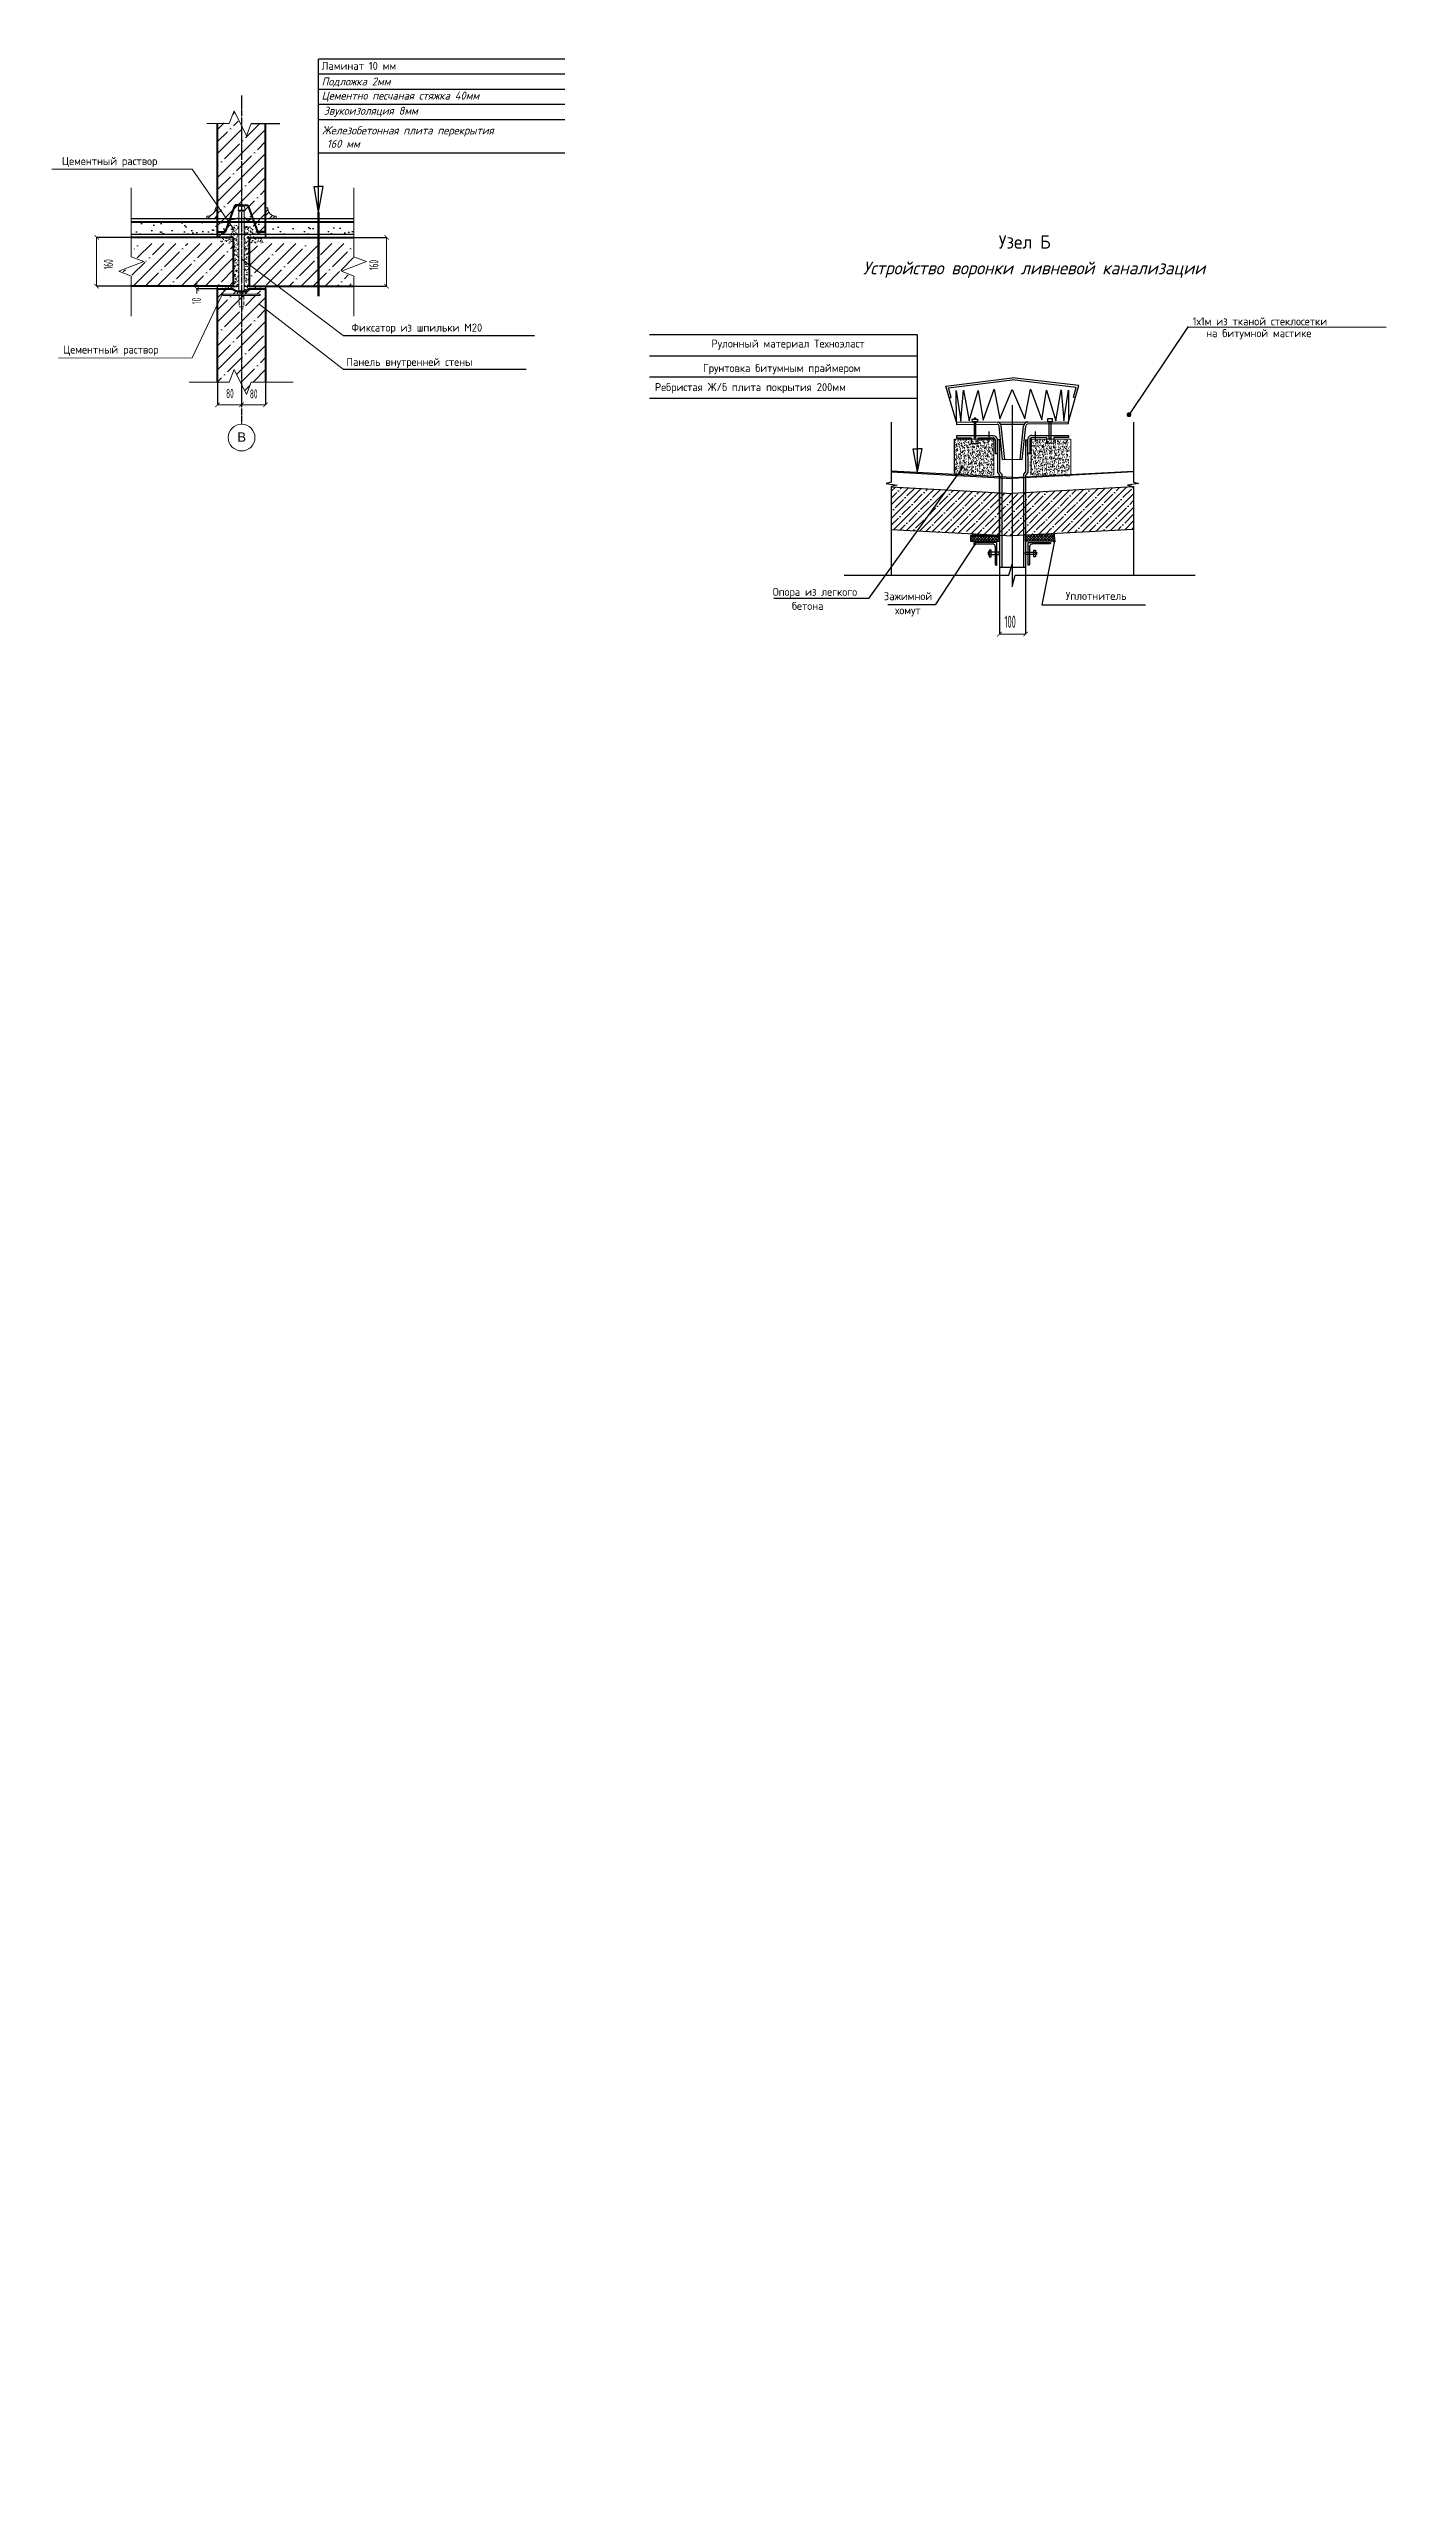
# Model space of a CAD drawing. Header units: millimetres. Extents: x 434 to 6015, y -4974 to 9674.
# Drawn here: x 561 to 4976, y -4974 to 3061 of the extents above; entities that cross this region are included whole.
import ezdxf
from ezdxf.enums import TextEntityAlignment as Align

# ---------------------------------------------------------------- set-up
doc = ezdxf.new("R2010")
doc.units = ezdxf.units.MM
for name, pattern in [('DASHDOT_axis', [24, 20, -1.5, 1, -1.5]), ('JIS_02_2.0', [3, 2, -1]), ('штриховая', [19.05, 12.7, -6.35])]:
    doc.linetypes.add(name, pattern=pattern)
doc.layers.add('S-GRID-IDEN', color=7, linetype='Continuous', lineweight=9)
doc.layers.add('оси', color=1, linetype='JIS_02_2.0')
doc.styles.add('Arial', font='arial.ttf', dxfattribs={"height": 40})
doc.styles.add('DIM-GOST', font='gosta_w.shx', dxfattribs={"width": 0.6})
doc.styles.add('GOST Common', font='GOST_Common.ttf', dxfattribs={"height": 250})
doc.styles.add('GOST type B_I', font='', dxfattribs={"oblique": 15, "height": 300})
doc.styles.add('GOST-2.304_Type-B_italic', font='GOST_Common Italic.ttf')
doc.styles.get('GOST type B_I').set_extended_font_data('GOST type B')
doc.dimstyles.new('M 50', dxfattribs={"dimtxt": 150, "dimasz": 40, "dimexe": 0, "dimexo": 0, "dimgap": 20, "dimtad": 1, "dimdec": 0, "dimrnd": 5, "dimdsep": 46, "dimtxsty": 'DIM-GOST', "dimblk": 'ARCHTICK', "dimcen": 2.5, "dimadec": 0, "dimazin": 0, "dimtfac": 1, "dimtdec": 0, "dimtofl": 0, "dimtmove": 2, "dimatfit": 3, "dimldrblk": 'ARCHTICK', "dimfxl": 1, "dimtolj": 1, "dimtzin": 0, "dimarcsym": 0})
pattern_1 = [(50, (-52740.284, 75778.872), (18.218467, -1.5939086), [1.905, -20.955]), (355, (-52740.284, 75778.872), (-3.5242826, 19.1056643), [1.524, -16.764]), (100.451, (-52738.766, 75778.74), (14.6942502, 17.5116688), [1.619, -17.809]), (46.1842, (-52740.284, 75783.952), (27.107904, -4.204233), [2.8575, -31.4325]), (96.6356, (-52738.025, 75783.602), (23.7404234, 24.7425556), [2.4285, -26.7135]), (351.184, (-52740.284, 75783.952), (23.740461, 24.742512), [2.286, -25.146]), (21, (-52737.744, 75782.682), (15.161488, -10.2265519), [1.905, -20.955]), (326, (-52737.744, 75782.682), (6.180203, 18.4187966), [1.524, -16.764]), (71.4514, (-52736.48, 75781.83), (21.341649, 8.1922858), [1.619, -17.809]), (37.5, (-52740.284, 75778.8724), (0.30886033, 8.4555039), [0, -16.5608, 0, -17.018, 0, -16.8275]), (7.5, (-52740.284, 75778.872), (6.68196625, 10.0180575), [0, -9.7028, 0, -16.1798, 0, -6.4135]), (327.5, (-52745.948, 75778.8724), (13.5590595, -0.5728744), [0, -6.35, 0, -19.812, 0, -26.289]), (317.5, (-52748.488, 75778.872), (14.8129181, 2.5426491), [0, -8.255, 0, -13.1572, 0, -18.669])]

# ---------------------------------------------------------------- blocks, each defined once
blk = doc.blocks.new('3375')
at = {"linetype": 'Continuous'}
for p, q in [((2, 75), (0, 75)), ((0, 75), (0, 0)), ((0, 0), (75, 0)), ((5, 14), (5, 72)), ((72, 5), (14, 5)), ((75, 2), (75, 0))]:
    blk.add_line(p, q, dxfattribs=at)
for centre, radius, start, end in [((2, 72), 3, 0, 90), ((14, 14), 9, 180, 270), ((72, 2), 3, 0, 90)]:
    blk.add_arc(centre, radius, start, end, dxfattribs=at)
blk = doc.blocks.new('_ArchTick')
at = {"color": 0, "linetype": 'ByBlock', "const_width": 0.15}
blk.add_lwpolyline([(-0.5, -0.5), (0.5, 0.5)], dxfattribs=at)
blk = doc.blocks.new('*D5')
at = {"layer": 'Defpoints', "color": 0, "linetype": 'ByBlock', "ltscale": 5, "transparency": 16777216}
for p in [(3699.6, 1350.3), (3785.5, 1350.3), (3785.5, 1129.8)]:
    blk.add_point(p, dxfattribs=at)
at = {"layer": 'оси', "color": 0, "linetype": 'ByBlock', "lineweight": -2, "ltscale": 5, "transparency": 16777216}
for p, q in [((3699.6, 1350.3), (3699.6, 1129.8)), ((3785.5, 1350.3), (3785.5, 1129.8))]:
    blk.add_line(p, q, dxfattribs=at)
at = {"layer": 'оси', "color": 0, "linetype": 'ByBlock', "lineweight": 0, "ltscale": 5, "transparency": 16777216}
blk.add_line((3699.6, 1129.8), (3785.5, 1129.8), dxfattribs=at)
at = {"layer": 'оси', "color": 0, "linetype": 'ByBlock', "lineweight": 0, "ltscale": 5, "transparency": 16777216, "xscale": 15, "yscale": 15, "zscale": 15, "rotation": 180}
blk.add_blockref('_ArchTick', (3699.6, 1129.8), dxfattribs=at)
at = {"layer": 'оси', "color": 0, "linetype": 'ByBlock', "lineweight": 0, "ltscale": 5, "transparency": 16777216, "xscale": 15, "yscale": 15, "zscale": 15}
blk.add_blockref('_ArchTick', (3785.5, 1129.8), dxfattribs=at)
at = {"layer": 'оси', "color": 0, "linetype": 'ByBlock', "ltscale": 5, "transparency": 16777216, "insert": (3734.4, 1170.6), "char_height": 300, "width": 290.88, "attachment_point": 5, "style": 'DIM-GOST'}
blk.add_mtext('\\A1;{\\H0.13333x;100}', dxfattribs=at)
blk = doc.blocks.new('*D22')
at = {"layer": 'Defpoints', "color": 0, "linetype": 'ByBlock', "ltscale": 5, "transparency": 16777216}
for p in [(719.3, 2438.7), (834.2, 2438.7), (834.8, 2277.6)]:
    blk.add_point(p, dxfattribs=at)
at = {"layer": 'оси', "color": 0, "linetype": 'ByBlock', "lineweight": -2, "ltscale": 5, "transparency": 16777216}
for p, q in [((834.2, 2438.7), (719.3, 2438.7)), ((834.8, 2277.6), (719.3, 2277.6))]:
    blk.add_line(p, q, dxfattribs=at)
at = {"layer": 'оси', "color": 0, "linetype": 'ByBlock', "lineweight": 0, "ltscale": 5, "transparency": 16777216}
blk.add_line((719.3, 2277.6), (719.3, 2438.7), dxfattribs=at)
at = {"layer": 'оси', "color": 0, "linetype": 'ByBlock', "lineweight": 0, "ltscale": 5, "transparency": 16777216, "xscale": 15, "yscale": 15, "zscale": 15}
for p, rotation in [((719.3, 2438.7), 90), ((719.3, 2277.6), 270)]:
    blk.add_blockref('_ArchTick', p, dxfattribs=dict(at, rotation=rotation))
at = {"layer": 'оси', "color": 0, "linetype": 'ByBlock', "ltscale": 5, "transparency": 16777216, "insert": (758.2, 2349.8), "char_height": 300, "width": 14647.449, "attachment_point": 5, "rotation": 90, "style": 'DIM-GOST'}
blk.add_mtext('\\A1;{\\H0.1x;160}', dxfattribs=at)
blk = doc.blocks.new('*D23')
at = {"layer": 'Defpoints', "color": 0, "linetype": 'ByBlock', "ltscale": 5, "transparency": 16777216}
for p in [(1561.5, 2438.7), (1676.4, 2438.7), (1560.9, 2277.6)]:
    blk.add_point(p, dxfattribs=at)
at = {"layer": 'оси', "color": 0, "linetype": 'ByBlock', "lineweight": -2, "ltscale": 5, "transparency": 16777216}
for p, q in [((1561.5, 2438.7), (1676.4, 2438.7)), ((1560.9, 2277.6), (1676.4, 2277.6))]:
    blk.add_line(p, q, dxfattribs=at)
at = {"layer": 'оси', "color": 0, "linetype": 'ByBlock', "lineweight": 0, "ltscale": 5, "transparency": 16777216}
blk.add_line((1676.4, 2277.6), (1676.4, 2438.7), dxfattribs=at)
at = {"layer": 'оси', "color": 0, "linetype": 'ByBlock', "lineweight": 0, "ltscale": 5, "transparency": 16777216, "xscale": 15, "yscale": 15, "zscale": 15}
for p, rotation in [((1676.4, 2438.7), 90), ((1676.4, 2277.6), 270)]:
    blk.add_blockref('_ArchTick', p, dxfattribs=dict(at, rotation=rotation))
at = {"layer": 'оси', "color": 0, "linetype": 'ByBlock', "ltscale": 5, "transparency": 16777216, "insert": (1634, 2347.5), "char_height": 300, "width": 225.857, "attachment_point": 5, "rotation": 90, "style": 'DIM-GOST'}
blk.add_mtext('\\A1;{\\H0.1x;160}', dxfattribs=at)
blk = doc.blocks.new('*D24')
at = {"layer": 'Defpoints', "color": 0, "linetype": 'ByBlock', "ltscale": 5, "transparency": 16777216}
for p in [(1118.5, 1961.3), (1197.9, 1961.3), (1118.5, 1886.4)]:
    blk.add_point(p, dxfattribs=at)
at = {"layer": 'оси', "color": 0, "linetype": 'ByBlock', "lineweight": -2, "ltscale": 5, "transparency": 16777216}
for p, q in [((1118.5, 1961.3), (1118.5, 1886.4)), ((1197.9, 1961.3), (1197.9, 1886.4))]:
    blk.add_line(p, q, dxfattribs=at)
at = {"layer": 'оси', "color": 0, "linetype": 'ByBlock', "lineweight": 0, "ltscale": 5, "transparency": 16777216}
blk.add_line((1197.9, 1886.4), (1118.5, 1886.4), dxfattribs=at)
at = {"layer": 'оси', "color": 0, "linetype": 'ByBlock', "lineweight": 0, "ltscale": 5, "transparency": 16777216, "xscale": 15, "yscale": 15, "zscale": 15, "rotation": 180}
blk.add_blockref('_ArchTick', (1118.5, 1886.4), dxfattribs=at)
at = {"layer": 'оси', "color": 0, "linetype": 'ByBlock', "lineweight": 0, "ltscale": 5, "transparency": 16777216, "xscale": 15, "yscale": 15, "zscale": 15}
blk.add_blockref('_ArchTick', (1197.9, 1886.4), dxfattribs=at)
at = {"layer": 'оси', "color": 0, "linetype": 'ByBlock', "ltscale": 5, "transparency": 16777216, "insert": (1159.5, 1923.5), "char_height": 300, "attachment_point": 5, "style": 'DIM-GOST'}
blk.add_mtext('\\A1;{\\H0.1x;80}', dxfattribs=at)
blk = doc.blocks.new('*D25')
at = {"layer": 'Defpoints', "color": 0, "linetype": 'ByBlock', "ltscale": 5, "transparency": 16777216}
for p in [(1197.9, 1961.3), (1277.2, 1961.3), (1197.9, 1886.4)]:
    blk.add_point(p, dxfattribs=at)
at = {"layer": 'оси', "color": 0, "linetype": 'ByBlock', "lineweight": -2, "ltscale": 5, "transparency": 16777216}
for p, q in [((1197.9, 1961.3), (1197.9, 1886.4)), ((1277.2, 1961.3), (1277.2, 1886.4))]:
    blk.add_line(p, q, dxfattribs=at)
at = {"layer": 'оси', "color": 0, "linetype": 'ByBlock', "lineweight": 0, "ltscale": 5, "transparency": 16777216}
blk.add_line((1277.2, 1886.4), (1197.9, 1886.4), dxfattribs=at)
at = {"layer": 'оси', "color": 0, "linetype": 'ByBlock', "lineweight": 0, "ltscale": 5, "transparency": 16777216, "xscale": 15, "yscale": 15, "zscale": 15, "rotation": 180}
blk.add_blockref('_ArchTick', (1197.9, 1886.4), dxfattribs=at)
at = {"layer": 'оси', "color": 0, "linetype": 'ByBlock', "lineweight": 0, "ltscale": 5, "transparency": 16777216, "xscale": 15, "yscale": 15, "zscale": 15}
blk.add_blockref('_ArchTick', (1277.2, 1886.4), dxfattribs=at)
at = {"layer": 'оси', "color": 0, "linetype": 'ByBlock', "ltscale": 5, "transparency": 16777216, "insert": (1237.9, 1922.1), "char_height": 300, "attachment_point": 5, "style": 'DIM-GOST'}
blk.add_mtext('\\A1;{\\H0.1x;80}', dxfattribs=at)
blk = doc.blocks.new('Ось сетки - Заголовок сетки - Окружность 5 мм-84278-Уровень 1')
at = {"layer": 'S-GRID-IDEN'}
blk.add_circle((0, 0), 5, dxfattribs=at)
blk = doc.blocks.new('*D30')
at = {"layer": 'Defpoints', "color": 0, "linetype": 'ByBlock', "ltscale": 5, "transparency": 16777216}
for p in [(1050.2, 2277.6), (1118.5, 2277.6), (1118.5, 2268.8)]:
    blk.add_point(p, dxfattribs=at)
at = {"layer": 'оси', "color": 0, "linetype": 'ByBlock', "lineweight": 0, "ltscale": 5, "transparency": 16777216}
for p, q in [((1050.2, 2277.6), (1050.2, 2292.6)), ((1050.2, 2268.8), (1050.2, 2253.8))]:
    blk.add_line(p, q, dxfattribs=at)
at = {"layer": 'оси', "color": 0, "linetype": 'ByBlock', "lineweight": -2, "ltscale": 5, "transparency": 16777216}
for p, q in [((1118.5, 2277.6), (1050.2, 2277.6)), ((1118.5, 2268.8), (1050.2, 2268.8))]:
    blk.add_line(p, q, dxfattribs=at)
at = {"layer": 'оси', "color": 0, "linetype": 'ByBlock', "lineweight": 0, "ltscale": 5, "transparency": 16777216, "xscale": 15, "yscale": 15, "zscale": 15}
for p, rotation in [((1050.2, 2277.6), 270), ((1050.2, 2268.8), 90)]:
    blk.add_blockref('_ArchTick', p, dxfattribs=dict(at, rotation=rotation))
at = {"layer": 'оси', "color": 0, "linetype": 'ByBlock', "ltscale": 5, "transparency": 16777216, "insert": (1048.8, 2228.9), "char_height": 300, "attachment_point": 5, "rotation": 90, "style": 'DIM-GOST'}
blk.add_mtext('\\A1;{\\H0.1x;10}', dxfattribs=at)

msp = doc.modelspace()

# ---------------------------------------------------------------- hatches: boundary and pattern name
at = {"lineweight": 9}
h = msp.add_hatch(dxfattribs=at)
h.set_pattern_fill('ANSI35', scale=8.82, style=0)
h.set_pattern_definition([(45, (-9106.09, -4420.72), (-39.60293, 39.60293), []), (45, (-9066.49, -4420.72), (-39.60293, 39.60293), [70.00875, -14.00175, 0, -14.00175])])
h.paths.add_polyline_path([(1559.9, 2277.6), (1559.9, 2310.9), (1518.8, 2326.9), (1601, 2358.9), (1559.9, 2374.9), (1559.9, 2418.7), (1224.3, 2418.7), (1224.3, 2277.6), (1268.4, 2277.6)])
h.paths.add_polyline_path([(1127.3, 2277.6), (1171.4, 2277.6), (1171.4, 2418.7), (842.9, 2418.7), (842.9, 2374.9), (884, 2358.9), (801.8, 2326.9), (842.9, 2310.9), (842.9, 2277.6)])
h.paths.add_polyline_path([(1118.5, 2436.4), (1147.5, 2438.6), (1175.7, 2526.8), (1197.9, 2524.6), (1197.9, 2794.4), (1173.1, 2855.5), (1158.2, 2817.4), (1118.5, 2814.4)])
h.paths.add_polyline_path([(1197.9, 2524.6), (1218.3, 2524.6), (1250.8, 2436.4), (1277.2, 2436.4), (1277.2, 2814.4), (1229.8, 2814.4), (1213.8, 2773.3), (1197.9, 2794.4)])
h.paths.add_polyline_path([(1277.2, 2268.8), (1219.9, 2268.8), (1211.1, 2260), (1211.1, 2250.7), (1250.8, 2250.7), (1250.8, 2246.3), (1197.9, 2246.3), (1194.3, 1959.6), (1213.8, 1920.2), (1229.8, 1961.3), (1277.2, 1961.3)])
h.paths.add_polyline_path([(1118.5, 1961.3), (1157.1, 1961.3), (1173.1, 2002.4), (1194.3, 1959.6), (1197.9, 2246.3), (1144.9, 2246.3), (1144.9, 2250.7), (1184.6, 2250.7), (1184.6, 2260), (1175.8, 2268.8), (1118.5, 2268.8)])
h = msp.add_hatch(dxfattribs=at)
h.set_pattern_fill('ANSI32', scale=61.74, style=0)
h.set_pattern_definition([(45, (-10662.921, 11554.203), (-16.37129, 16.37129), []), (45, (-10652.007, 11554.203), (-16.37129, 16.37129), [])])
h.paths.add_polyline_path([(1111.7, 2536.4), (1118.7, 2536.4), (1118.7, 2501.2), (1083.4, 2501.2), (1083.4, 2508.2, 0.414214)])
h = msp.add_hatch(dxfattribs=at)
h.set_pattern_fill('ANSI32', scale=61.74, style=0)
h.set_pattern_definition([(45, (-10645.281, 11554.203), (-16.37129, 16.37129), []), (45, (-10634.367, 11554.203), (-16.37129, 16.37129), [])])
h.paths.add_polyline_path([(1284, 2536.4), (1277, 2536.4), (1277, 2501.2), (1312.3, 2501.2), (1312.3, 2508.2, -0.414214)])
h = msp.add_hatch()
h.set_pattern_fill('AR-SAND', color=256)
h.set_pattern_definition([(37.5, (-223541.11, -66111.193), (-1.600031, 48.941324), [0, -38.608, 0, -43.18, 0, -41.275]), (7.5, (-223541.11, -66111.19), (44.952328, 71.68251), [0, -20.828, 0, -34.798, 0, -13.335]), (327.5, (-223572.352, -66111.193), (79.099237, 0.1437185), [0, -12.7, 0, -45.72, 0, -59.69]), (317.5, (-223572.35, -66111.19), (76.355645, 22.292932), [0, -6.35, 0, -29.972, 0, -34.29])])
h.paths.add_polyline_path([(834, 2488.7), (834, 2448.7), (1568.7, 2448.8), (1568.7, 2488.8)])
h = msp.add_hatch(dxfattribs=at)
h.set_pattern_fill('AR-SAND', scale=0.2646, style=0)
h.set_pattern_definition([(37.5, (-9106.093, -4420.721), (-0.423368, 12.949874), [0, -10.215677, 0, -11.425428, 0, -10.921365]), (7.5, (-9106.093, -4420.721), (11.894386, 18.967192), [0, -5.511089, 0, -9.207551, 0, -3.528441]), (327.5, (-9114.359, -4420.721), (20.929658, 0.038028), [0, -3.36042, 0, -12.097512, 0, -15.793974]), (317.5, (-9114.36, -4420.721), (20.203704, 5.89871), [0, -1.68021, 0, -7.930591, 0, -9.073134])])
edge = h.paths.add_edge_path()
edge.add_spline(control_points=[(1228.2, 2479.5), (1223.5, 2476.4), (1215.6, 2472.4), (1210.7, 2482.2), (1207.3, 2483.8), (1206.7, 2484)], knot_values=[481.303803, 481.303803, 481.303803, 481.303803, 635.885937, 749.023022, 773.129675, 773.129675, 773.129675, 773.129675], degree=3, periodic=0)
edge.add_line((1206.7, 2484), (1206.7, 2277.6))
edge.add_line((1206.7, 2277.6), (1224.3, 2277.6))
edge.add_line((1224.3, 2277.6), (1224.3, 2418.7))
edge.add_line((1224.3, 2418.7), (1268.4, 2418.7))
edge.add_line((1268.4, 2418.7), (1268.4, 2436.4))
edge.add_line((1268.4, 2436.4), (1242, 2436.4))
edge.add_line((1242, 2436.4), (1228.2, 2479.5))
edge = h.paths.add_edge_path()
edge.add_spline(control_points=[(1189, 2483.2), (1188.7, 2483.2), (1183.2, 2483), (1176.4, 2475.7), (1169.3, 2477.9), (1167.3, 2478.7)], knot_values=[24.035978, 24.035978, 24.035978, 24.035978, 33.948113, 215.95086, 285.322591, 285.322591, 285.322591, 285.322591], degree=3, periodic=0)
edge.add_line((1167.3, 2478.7), (1153.8, 2436.4))
edge.add_line((1153.8, 2436.4), (1127.3, 2436.4))
edge.add_line((1127.3, 2436.4), (1127.3, 2418.7))
edge.add_line((1127.3, 2418.7), (1171.4, 2418.7))
edge.add_line((1171.4, 2418.7), (1171.4, 2277.6))
edge.add_line((1171.4, 2277.6), (1189, 2277.6))
edge.add_line((1189, 2277.6), (1189, 2483.2))
h.paths.add_polyline_path([(1189, 2277.6), (1127.3, 2277.6), (1127.3, 2268.8), (1175.8, 2268.8), (1184.6, 2260), (1189, 2260)])
h.paths.add_polyline_path([(1268.4, 2277.6), (1206.7, 2277.6), (1206.7, 2268.8), (1206.7, 2260), (1211.1, 2260), (1219.9, 2268.8), (1268.4, 2268.8)])
at = {"linetype": 'ByBlock', "ltscale": 20}
h = msp.add_hatch(dxfattribs=at)
h.set_pattern_fill('AR-CONC', color=256, scale=0.1, style=0)
h.set_pattern_definition(pattern_1)
h.paths.add_polyline_path([(3605.9, 1758.3), (3605.9, 1773.3), (3550.2, 1773.3), (3550.2, 1655.6), (3560.5, 1655.6), (3577, 1678.6, -0.512896), (3573.7, 1681, -1), (3578.7, 1681, -0.321968), (3577, 1678.6), (3559.2, 1653.9), (3680.5, 1653.9), (3680.5, 1773.3), (3629.3, 1773.3), (3629.3, 1758.3)])
h.paths.add_polyline_path([(3629.3, 1758.3), (3629.3, 1773.3), (3605.9, 1773.3), (3605.9, 1758.3)], flags=17)
h = msp.add_hatch(dxfattribs=at)
h.set_pattern_fill('AR-CONC', color=256, scale=0.1, style=0)
h.set_pattern_definition(pattern_1)
h.paths.add_polyline_path([(3854.9, 1755.7), (3854.8, 1770.7), (3799.1, 1770.7), (3799.1, 1653), (3809.4, 1653), (3825.9, 1676, -0.512896), (3822.6, 1678.4, -1), (3827.6, 1678.4, -0.321968), (3825.9, 1676), (3808.1, 1651.2), (3929.4, 1651.2), (3929.4, 1770.7), (3878.2, 1770.7), (3878.2, 1755.7)])
h.paths.add_polyline_path([(3878.2, 1755.7), (3878.2, 1770.7), (3854.8, 1770.7), (3854.9, 1755.7)], flags=17)
h = msp.add_hatch()
h.set_pattern_fill('ANSI35', color=256, scale=5)
h.set_pattern_definition([(45, (-217346.414, -130901.264), (-22.4506403, 22.4506403), []), (45, (-217323.964, -130901.264), (-22.4506403, 22.4506403), [39.6875, -7.9375, 0, -7.9375])])
h.paths.add_polyline_path([(4141.9, 1475.6), (4141.9, 1615.5), (3741.9, 1594), (3341.9, 1615.5), (3341.9, 1475.3), (3747.8, 1454.1)])
at = {"linetype": 'Continuous'}
h = msp.add_hatch(dxfattribs=at)
h.set_pattern_fill('ANSI37', color=256, scale=2, style=0)
h.set_pattern_definition([(45, (-52740.284, 75778.8724), (-4.49012806, 4.49012806), []), (135, (-52740.284, 75778.8724), (-4.49012806, -4.49012806), [])])
h.paths.add_polyline_path([(3698.3, 1456.1), (3603.9, 1461.2), (3603.5, 1436.7), (3698.3, 1436.7)])
edge = h.paths.add_edge_path()
edge.add_line((3879.9, 1461.2), (3785.5, 1456.1))
edge.add_line((3785.5, 1456.1), (3785.5, 1436.7))
edge.add_line((3785.5, 1436.7), (3877.4, 1436.7))
edge.add_arc((3879.8, 1436.5), 2.5, 79.99853, 174.30779, ccw=False)
edge.add_line((3880.3, 1439), (3879.9, 1461.2))

# ---------------------------------------------------------------- linework, layer by layer
for p, q in [((1452, 2521.8), (1452, 3026.8)), ((2264.5, 3026.8), (1452, 3026.8)), ((2264.5, 2976.8), (1452, 2976.8)), ((2264.5, 2926.8), (1452, 2926.8)), ((1229.8, 2814.4), (1323.8, 2814.4)), ((2264.5, 2876.8), (1452, 2876.8)), ((2264.5, 2826.8), (1452, 2826.8)), ((2264.5, 2716.8), (1452, 2716.8)), ((1452, 2521.8), (1437, 2606.3)), ((1437, 2606.3), (1452, 2606.3)), ((1452, 2521.8), (1467, 2606.3)), ((1467, 2606.3), (1452, 2606.3)), ((834, 2490.7), (1568.7, 2490.8)), ((834, 2488.7), (1568.7, 2488.8)), ((834, 2448.7), (1568.7, 2448.8)), ((1533.2, 2114.6), (2164.4, 2114.7)), ((2544.6, 2118), (3426.9, 2118)), ((2544.6, 2118), (3426.9, 2118)), ((3428.9, 1665.4), (3428.9, 2118)), ((4322.7, 2143.4), (4975.7, 2142.7)), ((2544.6, 2048), (3426.9, 2048)), ((1533.2, 2003.3), (2137.4, 2003.4)), ((2544.6, 1978), (3429, 1978)), ((3522.4, 1948.1), (3741.4, 1975.4)), ((3556.9, 1828.8), (3522.4, 1948.1)), ((3530.7, 1942.1), (3741.4, 1968.4)), ((3539.6, 1910.5), (3530.7, 1942.1)), ((3556.9, 1828.8), (3556.5, 1933.2)), ((3556.5, 1933.2), (3572.1, 1832.7)), ((3572.1, 1832.7), (3580.6, 1934.6)), ((3580.6, 1934.6), (3598.6, 1832.8)), ((3598.6, 1832.8), (3628.5, 1933.5)), ((3628.5, 1933.5), (3645.2, 1835.5)), ((3645.2, 1835.5), (3681.4, 1937.4)), ((3681.4, 1937.4), (3700.6, 1839.4)), ((3700.6, 1839.4), (3741.5, 1936.3)), ((3960.6, 1949.6), (3741.4, 1975.4)), ((3952.4, 1943.5), (3741.4, 1968.4)), ((3741.5, 1936.3), (3783.1, 1839.7)), ((3783.1, 1839.7), (3801.7, 1937.8)), ((3801.7, 1937.8), (3838.6, 1836.1)), ((3838.6, 1836.1), (3854.6, 1934.2)), ((3854.6, 1934.2), (3885.2, 1833.7)), ((3885.2, 1833.7), (3902.5, 1935.6)), ((3902.5, 1935.6), (3911.7, 1833.8)), ((3911.7, 1833.8), (3926.5, 1934.5)), ((3926.5, 1934.5), (3926.9, 1830)), ((3926.9, 1830), (3960.6, 1949.6)), ((3943.7, 1911.8), (3952.4, 1943.5)), ((2544.6, 1908), (3429, 1908)), ((3533.3, 1910.5), (3539.6, 1910.5)), ((3943.7, 1911.8), (3950, 1911.9)), ((3341.9, 1829.2), (3341.9, 1631)), ((3556.9, 1828.8), (3926.9, 1830)), ((3556.9, 1828.8), (3556.9, 1821.8)), ((3556.9, 1821.8), (3691, 1822.2)), ((3678, 1784.3), (3557, 1783.9)), ((3557, 1783.9), (3557, 1776.9)), ((3557.1, 1776.9), (3605.9, 1777.1)), ((3605.9, 1777.1), (3605.9, 1758.3)), ((3609.5, 1838.8), (3626.3, 1838.8)), ((3609.6, 1829.9), (3609.5, 1838.8)), ((3609.5, 1838.8), (3626.3, 1838.8)), ((3609.6, 1829.9), (3609.5, 1838.8)), ((3626.3, 1830), (3609.6, 1829.9)), ((3626.3, 1830), (3609.6, 1829.9)), ((3620.8, 1842.2), (3615.2, 1842.2)), ((3615.2, 1842.2), (3615.2, 1838.8)), ((3620.8, 1842.2), (3615.2, 1842.2)), ((3615.2, 1842.2), (3615.2, 1838.8)), ((3615.2, 1830), (3615.4, 1774.5)), ((3615.2, 1830), (3615.4, 1774.5)), ((3615.4, 1774.5), (3621, 1774.5)), ((3615.4, 1774.5), (3621, 1774.5)), ((3620.8, 1838.8), (3620.8, 1842.2)), ((3620.8, 1838.8), (3620.8, 1842.2)), ((3621, 1774.5), (3620.8, 1830)), ((3621, 1774.5), (3620.8, 1830)), ((3626.3, 1838.8), (3626.3, 1830)), ((3626.3, 1838.8), (3626.3, 1830)), ((3629.3, 1777.2), (3678.1, 1777.3)), ((3629.3, 1758.3), (3629.3, 1777.2)), ((3685.1, 1770.3), (3685.2, 1725.6)), ((3692.1, 1770.4), (3692.4, 1662.6)), ((3692.2, 1725.6), (3692.1, 1770.4)), ((3709.3, 1706.3), (3698, 1816)), ((3699.1, 1770.4), (3699.4, 1665.3)), ((3703.1, 1822.3), (3780.7, 1822.5)), ((3716.4, 1706.3), (3704.9, 1816.8)), ((3767.4, 1706.3), (3778.9, 1816.8)), ((3774.5, 1706.3), (3785.8, 1816)), ((3785.1, 1770.7), (3785.4, 1665.3)), ((3792.1, 1770.7), (3792.4, 1662.7)), ((3792.2, 1726), (3792.1, 1770.7)), ((3926.9, 1823), (3792.8, 1822.6)), ((3799.1, 1770.7), (3799.2, 1726)), ((3799.1, 1770.7), (3799.2, 1726)), ((3806, 1784.7), (3927, 1785.1)), ((3854.9, 1777.9), (3806.1, 1777.7)), ((3854.9, 1759.1), (3854.9, 1777.9)), ((3874.2, 1839.7), (3857.4, 1839.6)), ((3874.2, 1839.7), (3857.4, 1839.6)), ((3857.4, 1839.6), (3857.4, 1830.8)), ((3857.4, 1839.6), (3857.4, 1830.8)), ((3857.4, 1830.8), (3874.2, 1830.8)), ((3857.4, 1830.8), (3874.2, 1830.8)), ((3863.1, 1775.3), (3862.9, 1830.8)), ((3863.1, 1775.3), (3862.9, 1830.8)), ((3868.8, 1775.3), (3863.1, 1775.3)), ((3868.6, 1830.8), (3868.8, 1775.3)), ((3868.6, 1830.8), (3868.8, 1775.3)), ((3874.2, 1830.8), (3874.2, 1839.7)), ((3874.2, 1830.8), (3874.2, 1839.7)), ((3927.1, 1778.1), (3878.3, 1778)), ((3878.3, 1778), (3878.3, 1759.2)), ((3926.9, 1823), (3926.9, 1830)), ((3927, 1785.1), (3927.1, 1778.1)), ((4141.9, 1829.2), (4141.9, 1631)), ((3428.9, 1665.4), (3414, 1741.5)), ((3414, 1741.5), (3429, 1741.5)), ((3428.9, 1665.4), (3444, 1741.5)), ((3444, 1741.5), (3429, 1741.5)), ((3605.9, 1758.3), (3629.3, 1758.3)), ((3685.2, 1725.6), (3692.2, 1725.6)), ((3709.3, 1706.3), (3775.3, 1706.5)), ((3792.2, 1726), (3799.2, 1726)), ((3799.2, 1726), (3792.2, 1726)), ((3878.3, 1759.2), (3854.9, 1759.1)), ((3341.9, 1631), (3325.6, 1626.7)), ((3325.6, 1626.7), (3362, 1621.5)), ((3341.9, 1665.1), (3741.9, 1643.5)), ((3362, 1621.5), (3341.9, 1617.1)), ((3341.9, 1617.1), (3341.9, 1323.7)), ((3341.9, 1615.5), (3741.9, 1594)), ((3692.5, 1662.5), (3699.6, 1654.6)), ((3699.5, 1665.2), (3706.6, 1657.3)), ((4141.9, 1665.1), (3741.9, 1643.5)), ((4141.9, 1615.5), (3741.9, 1594)), ((3785.5, 1665.4), (3778.6, 1657.6)), ((3792.5, 1662.8), (3785.6, 1654.9)), ((4158.2, 1626.7), (4121.8, 1621.5)), ((4121.8, 1621.5), (4141.9, 1617.1)), ((4141.9, 1631), (4158.2, 1626.7)), ((4141.9, 1617.1), (4141.9, 1323.7)), ((3341.9, 1475.3), (3741.9, 1453.8)), ((4141.9, 1475.3), (3741.9, 1453.8)), ((3838.8, 1226.5), (4180.9, 1226.5))]:
    msp.add_line(p, q)
at = {"linetype": 'DASHDOT_axis'}
msp.add_line((1197.9, 2906.2), (1197.9, 1822.2), dxfattribs=at)
at = {"color": 7, "lineweight": 13}
for p, q in [((1083.1, 2814.4), (1157.1, 2814.4)), ((1157.1, 2814.4), (1173.1, 2855.5)), ((1173.1, 2855.5), (1213.8, 2773.3)), ((1213.8, 2773.3), (1229.8, 2814.4)), ((834, 2374.9), (834, 2602.4)), ((1568.8, 2374.9), (1568.8, 2601.5)), ((1277, 2502), (1277, 2497.6)), ((792.9, 2326.9), (875.2, 2358.9)), ((875.2, 2358.9), (834, 2374.9)), ((1527.7, 2326.9), (1609.9, 2358.9)), ((1609.9, 2358.9), (1568.8, 2374.9)), ((834, 2310.9), (792.9, 2326.9)), ((834, 2178.4), (834, 2310.9)), ((1568.8, 2310.9), (1527.7, 2326.9)), ((1568.8, 2178.4), (1568.8, 2310.9)), ((1024.6, 1961.3), (1157.1, 1961.3)), ((1157.1, 1961.3), (1173.1, 2002.4)), ((1173.1, 2002.4), (1213.8, 1920.2)), ((1213.8, 1920.2), (1229.8, 1961.3)), ((1229.8, 1961.3), (1368.2, 1961.3))]:
    msp.add_line(p, q, dxfattribs=at)
at = {"color": 7, "lineweight": 40}
for p, q in [((1118.5, 2456.4), (1118.5, 2814.4)), ((1277.2, 2456.4), (1277.2, 2814.4)), ((1144.9, 2456.4), (1176.7, 2544.6)), ((1197.9, 2544.6), (1176.7, 2544.6)), ((1197.9, 2544.6), (1218.3, 2544.6)), ((1218.3, 2544.6), (1250.8, 2456.4)), ((1171.4, 2438.7), (834, 2438.7)), ((1118.5, 2438.7), (1118.5, 2456.4)), ((1118.5, 2456.4), (1144.9, 2456.4)), ((1118.5, 2456.4), (1144.9, 2456.4)), ((1171.4, 2277.6), (1171.4, 2438.7)), ((1224.3, 2277.6), (1224.3, 2438.7)), ((1224.3, 2438.7), (1568.8, 2438.7)), ((1277.2, 2456.4), (1250.8, 2456.4)), ((1250.8, 2456.4), (1277.2, 2456.4)), ((1171.4, 2277.6), (834, 2277.6)), ((1118.5, 1961.3), (1118.5, 2268.8)), ((1118.5, 2268.8), (1167, 2268.8)), ((1167, 2268.8), (1184.6, 2260)), ((1219.9, 2268.8), (1211.1, 2260)), ((1219.9, 2268.8), (1277.2, 2268.8)), ((1224.3, 2277.6), (1568.8, 2277.6)), ((1277.2, 2268.8), (1277.2, 1961.3))]:
    msp.add_line(p, q, dxfattribs=at)
at = {"color": 7, "linetype": 'ByBlock', "lineweight": 9}
for p, q in [((1035.2, 2663.4), (571.7, 2663.4)), ((1035.2, 2041), (593.5, 2040.6))]:
    msp.add_line(p, q, dxfattribs=at)
at = {"color": 7, "linetype": 'Continuous', "lineweight": 9}
for p, q in [((1035.2, 2663.4), (1169.5, 2470.3)), ((1533.2, 2114.6), (1197.9, 2367.4)), ((1035.2, 2041), (1142.7, 2268.8)), ((1533.2, 2003.3), (1255.7, 2218.1))]:
    msp.add_line(p, q, dxfattribs=at)
at = {"lineweight": 30}
for p, q in [((834, 2500.7), (1568.7, 2500.8)), ((3741.9, 1646.1), (3341.9, 1667.1)), ((3741.9, 1646.1), (4141.9, 1667.1))]:
    msp.add_line(p, q, dxfattribs=at)
at = {"color": 7, "lineweight": 15}
for p, q in [((1213.7, 2544.6), (1176.7, 2544.6)), ((1189, 2541.5), (1186.4, 2528.7)), ((1197.9, 2528.7), (1186.4, 2528.7)), ((1186.4, 2528.7), (1189, 2524.7)), ((1197.9, 2541.5), (1189, 2541.5)), ((1189, 2260), (1189, 2524.7)), ((1189, 2524.7), (1197.9, 2524.7)), ((1197.9, 2541.5), (1206.7, 2541.5)), ((1197.9, 2528.7), (1209.3, 2528.7)), ((1197.9, 2524.7), (1206.7, 2524.7)), ((1206.7, 2541.5), (1209.3, 2528.7)), ((1209.3, 2528.7), (1206.7, 2524.7)), ((1206.7, 2524.7), (1206.7, 2268.8)), ((1197.9, 2250.7), (1136.1, 2250.7)), ((1136.1, 2250.7), (1136.1, 2246.3)), ((1184.6, 2260), (1184.6, 2250.7)), ((1184.6, 2250.7), (1211.1, 2250.7)), ((1193.5, 2260), (1193.5, 2250.7)), ((1202.3, 2260), (1202.3, 2250.7)), ((1206.7, 2268.8), (1206.7, 2260)), ((1211.1, 2250.7), (1211.1, 2260)), ((1259.6, 2250.7), (1211.1, 2250.7)), ((1259.6, 2246.3), (1259.6, 2250.7)), ((1136.1, 2246.3), (1259.6, 2246.3))]:
    msp.add_line(p, q, dxfattribs=at)
at = {"color": 7}
for p, q in [((1277.2, 2528.3), (1277.2, 2537.1)), ((1277.2, 2447.6), (1277.2, 2528.3)), ((1277.2, 2456.4), (1277.2, 2438.7)), ((1277.2, 2438.7), (1277.2, 2447.6)), ((1118.5, 2268.8), (1118.5, 2277.6)), ((1118.5, 2277.6), (1189, 2277.6)), ((1206.7, 2277.6), (1277.2, 2277.6)), ((1277.2, 2277.6), (1277.2, 2268.8))]:
    msp.add_line(p, q, dxfattribs=at)
at = {"color": 7, "lineweight": 50}
msp.add_line((1451.9, 2244.2), (1452, 2521.8), dxfattribs=at)
at = {"color": 7, "lineweight": 53}
for p, q in [((1189, 2260), (1184.6, 2260)), ((1206.7, 2260), (1189, 2260)), ((1211.1, 2260), (1206.7, 2260))]:
    msp.add_line(p, q, dxfattribs=at)
at = {"linetype": 'штриховая', "lineweight": 9}
for p, q in [((1190.4, 2246.3), (1190.4, 2209.5)), ((1190.4, 2209.5), (1197.9, 2209.5)), ((1205.3, 2209.5), (1197.9, 2209.5)), ((1205.3, 2246.3), (1205.3, 2209.5))]:
    msp.add_line(p, q, dxfattribs=at)
at = {"ltscale": 20}
for p, q in [((4126.2, 1851.4), (4323.2, 2144.1)), ((3741.9, 1339.4), (3741.9, 1885.3)), ((3785.5, 1653.8), (3785.5, 1350.3))]:
    msp.add_line(p, q, dxfattribs=at)
at = {"linetype": 'Continuous'}
for p, q in [((3665.6, 1765), (3665.6, 1798.4)), ((3699.1, 1770.4), (3692.1, 1770.4)), ((3785.1, 1770.7), (3792.1, 1770.7)), ((3818.2, 1765), (3818.2, 1798.4)), ((3699.6, 1654.6), (3699.6, 1350.3)), ((3706.6, 1657.3), (3706.6, 1350.3)), ((3778.6, 1657.6), (3778.6, 1350.3)), ((3699.6, 1350.3), (3785.5, 1350.3))]:
    msp.add_line(p, q, dxfattribs=at)
at = {"color": 7, "lineweight": 15}
for points in [[(1111.7, 2536.4), (1118.7, 2536.4), (1118.7, 2501.2), (1083.4, 2501.2), (1083.4, 2508.2)], [(1284, 2536.4), (1277, 2536.4), (1277, 2501.2), (1312.3, 2501.2), (1312.3, 2508.2)]]:
    msp.add_lwpolyline(points, dxfattribs=at)
at = {"ltscale": 20, "const_width": 6}
msp.add_lwpolyline([(4131.6, 1853.5, -1), (4121.6, 1853.5, -1)], format="xyb", close=True, dxfattribs=at)
at = {"ltscale": 20, "const_width": 3.5, "flags": 128}
for points in [[(3550.2, 1773.3), (3680.5, 1773.3)], [(3550.2, 1773.3), (3550.2, 1655.6)], [(3680.5, 1773.3), (3680.5, 1656.2)], [(3803.3, 1773.3), (3803.3, 1656.2)], [(3934.4, 1773.3), (3803.3, 1773.3)], [(3934.4, 1773.3), (3934.4, 1654.9)]]:
    msp.add_lwpolyline(points, dxfattribs=at)
for points in [[(3578.7, 1681), (3267, 1247), (2955, 1247)], [(3618.9, 1427.3), (3486.8, 1226.5), (3330.8, 1226.5)]]:
    msp.add_lwpolyline(points)
at = {"linetype": 'Continuous', "const_width": 5}
for points in [[(3573.7, 1681, 1), (3578.7, 1681, 1)], [(3615.2, 1427, 1), (3620.2, 1427, 1)], [(3877.3, 1436.5, 1), (3882.3, 1436.5, 1)]]:
    msp.add_lwpolyline(points, format="xyb", close=True, dxfattribs=at)
at = {"linetype": 'Continuous', "const_width": 3.5}
for points in [[(3698.3, 1453.8), (3698.3, 1653.8)], [(3785.5, 1453.8), (3785.5, 1653.8)]]:
    msp.add_lwpolyline(points, dxfattribs=at)
at = {"linetype": 'Continuous'}
for points in [[(3603.5, 1436.7), (3698.3, 1436.7), (3698.3, 1453.8), (3603.5, 1453.8)], [(3880.3, 1436.7), (3785.5, 1436.7), (3785.5, 1456.1), (3879.9, 1461.2)], [(3698.3, 1391.9), (3698.3, 1399.7), (3662.2, 1399.7), (3662.2, 1391.9)], [(3671.8, 1384.5), (3671.8, 1407.1), (3665.3, 1407.1), (3665.3, 1384.5)], [(3785.5, 1391.9), (3785.5, 1399.7), (3821.6, 1399.7), (3821.6, 1391.9)], [(3812, 1384.5), (3812, 1407.1), (3818.5, 1407.1), (3818.5, 1384.5)]]:
    msp.add_lwpolyline(points, close=True, dxfattribs=at)
for points in [[(3881.1, 1436.7), (3838.8, 1226.5)], [(3186.1, 1323.7), (3730.5, 1323.7), (3740.5, 1361), (3740.5, 1286.4), (3750.5, 1323.7), (4344.4, 1323.7)]]:
    msp.add_lwpolyline(points, dxfattribs=at)
at = {"color": 7, "lineweight": 15}
for centre, start, end in [((1083.4, 2536.4), 270, 0), ((1312.3, 2536.4), 180, 270)]:
    msp.add_arc(centre, 28.2, start, end, dxfattribs=at)
for centre, radius, start, end in [((3678.1, 1770.3), 14, 0.19038, 90.19038), ((3678.1, 1770.3), 7, 0.19038, 90.19038), ((3691, 1815.2), 14, 6.53582, 90.19038), ((3691, 1815.2), 14, 6.53582, 90.19038), ((3691, 1815.2), 7, 6.53582, 90.19038), ((3792.9, 1815.6), 14, 90.19038, 173.84495), ((3792.9, 1815.6), 7, 90.19038, 173.84495), ((3806.1, 1770.7), 14, 90.19038, 180.19038), ((3806.1, 1770.7), 7, 90.19038, 180.19038)]:
    msp.add_arc(centre, radius, start, end)
at = {"color": 0}
for points, knots in [([(1158.5, 2498.7), (1160.5, 2497.9), (1167.6, 2495.7), (1183.2, 2503), (1188.7, 2503.2), (1189, 2503.2)], [24.035978, 24.035978, 24.035978, 24.035978, 93.407708, 275.410456, 285.322591, 285.322591, 285.322591, 285.322591]), ([(1206.7, 2504), (1207.3, 2503.8), (1210.7, 2502.2), (1215.6, 2492.4), (1223.5, 2496.4), (1228.2, 2499.5)], [481.303803, 481.303803, 481.303803, 481.303803, 505.410456, 618.547541, 773.129675, 773.129675, 773.129675, 773.129675])]:
    msp.add_open_spline(points, degree=3, knots=knots, dxfattribs=at)

# ---------------------------------------------------------------- block references
at = {"linetype": 'Continuous', "xscale": -8.819999999999995, "yscale": 8.819999999999995, "zscale": 8.819999999999995, "rotation": 180}
msp.add_blockref('Ось сетки - Заголовок сетки - Окружность 5 мм-84278-Уровень 1', (1197.9, 1778.1), dxfattribs=at)
at = {"linetype": 'Continuous', "rotation": 180}
msp.add_blockref('3375', (3690.1, 1432.3), dxfattribs=at)
at = {"linetype": 'Continuous', "xscale": -1, "rotation": 180}
msp.add_blockref('3375', (3793.7, 1432.3), dxfattribs=at)

# ---------------------------------------------------------------- texts
for s, height, style, p in [('Ламинат 10 мм', 26.392, 'GOST type B_I', (1461.5, 2991.2)), ('Цементный раствор', 26.392, 'GOST type B_I', (605.1, 2677.2)), ('Узел Б', 44.1, 'GOST Common', (3696.7, 2401.4)), ('1х1м из тканой стеклосетки', 26.392, 'GOST type B_I', (4337, 2148.5)), ('Фиксатор из шпильки М20', 26.392, 'GOST type B_I', (1560.3, 2127.7)), ('Рулонный материал Техноэласт ', 26.392, 'GOST type B_I', (2748.4, 2075)), ('на битумной мастике', 26.392, 'GOST type B_I', (4381.2, 2109.3)), ('Цементный раствор', 26.392, 'GOST type B_I', (608.9, 2055.2)), ('Панель внутренней стены', 26.392, 'GOST type B_I', (1543.5, 2014.5)), ('Грунтовка битумным праймером', 26.392, 'GOST type B_I', (2720.7, 1994.3)), ('Ребристая Ж/б плита покрытия 200мм ', 26.392, 'GOST type B_I', (2561.8, 1931.4))]:
    msp.add_text(s, height=height, dxfattribs=dict(style=style)).set_placement(p)
at = {"color": 7, "lineweight": -3, "style": 'GOST-2.304_Type-B_italic'}
msp.add_text('Устройство воронки ливневой канализации', height=42.357, dxfattribs=at).set_placement((3248.4, 2316.4))
at = {"style": 'GOST type B_I'}
for s, height, p in [('Опора из легкого', 26.392, (3090, 1255.9)), ('Зажимной', 26.39, (3397.1, 1241.6)), ('Уплотнитель', 26.392, (4018, 1242.6))]:
    msp.add_text(s, height=height, dxfattribs=at).set_placement(p, align=Align.CENTER)
for s, p in [('бетона', (3066.2, 1235.9)), ('хомут', (3397.1, 1221.6))]:
    msp.add_text(s, height=26.39, dxfattribs=at).set_placement(p, align=Align.TOP_CENTER)
at = {"char_height": 26.392, "width": 12180, "attachment_point": 1, "style": 'GOST type B_I'}
for s, insert in [('Цементно песчаная стяжка 40мм', (1462.1, 2919.4)), ('Подложка 2мм', (1462.1, 2966)), ('Звукоизоляция 8мм', (1468.4, 2869.6)), ('Железобетонная плита перекрытия\\P 160 мм', (1463.4, 2804.6))]:
    msp.add_mtext(s, dxfattribs=dict(at, insert=insert))

# ---------------------------------------------------------------- dimensions: what is measured, and where the dimension line sits
at = {"layer": 'оси', "linetype": 'ByBlock', "ltscale": 5}
for base, p1, p2, angle, text, picture, middle, dimtype in [((719.3, 2438.7), (834.8, 2277.6), (834.2, 2438.7), 90, '{\\H0.1x;160}', '*D22', (758.2, 2349.8), 160), ((1050.2, 2277.6), (1118.5, 2268.8), (1118.5, 2277.6), 90, '{\\H0.1x;10}', '*D30', (1048.8, 2228.9), 160), ((1676.4, 2438.7), (1560.9, 2277.6), (1561.5, 2438.7), 90, '{\\H0.1x;160}', '*D23', (1634, 2347.5), 160), ((1118.5, 1886.4), (1197.9, 1961.3), (1118.5, 1961.3), 180, '{\\H0.1x;80}', '*D24', (1159.5, 1923.5), 160), ((1197.9, 1886.4), (1277.2, 1961.3), (1197.9, 1961.3), 180, '{\\H0.1x;80}', '*D25', (1237.9, 1922.1), 160), ((3785.5, 1129.8), (3699.6, 1350.3), (3785.5, 1350.3), 0, '{\\H0.13333x;100}', '*D5', (3734.4, 1170.6), 161)]:
    dim = msp.add_linear_dim(base=base, p1=p1, p2=p2, angle=angle, text=text, dimstyle='M 50', override={"dimtxt": 300, "dimasz": 15, "dimlwd": 0}, dxfattribs=at)
    dim.commit()
    dim.dimension.update_dxf_attribs({"geometry": picture, "text_midpoint": middle, "dimtype": dimtype})

# ---------------------------------------------------------------- next in the draw order: texts
at = {"color": 7, "insert": (1198.3, 1795.2), "char_height": 30.9, "width": 29.807, "attachment_point": 2, "line_spacing_factor": 0.941778, "style": 'Arial', "bg_fill": 3, "box_fill_scale": 1.25, "bg_fill_color": 256, "bg_fill_true_color": 13158600, "bg_fill_transparency": 0}
msp.add_mtext('В', dxfattribs=at)

doc.saveas('drawing.dxf')
